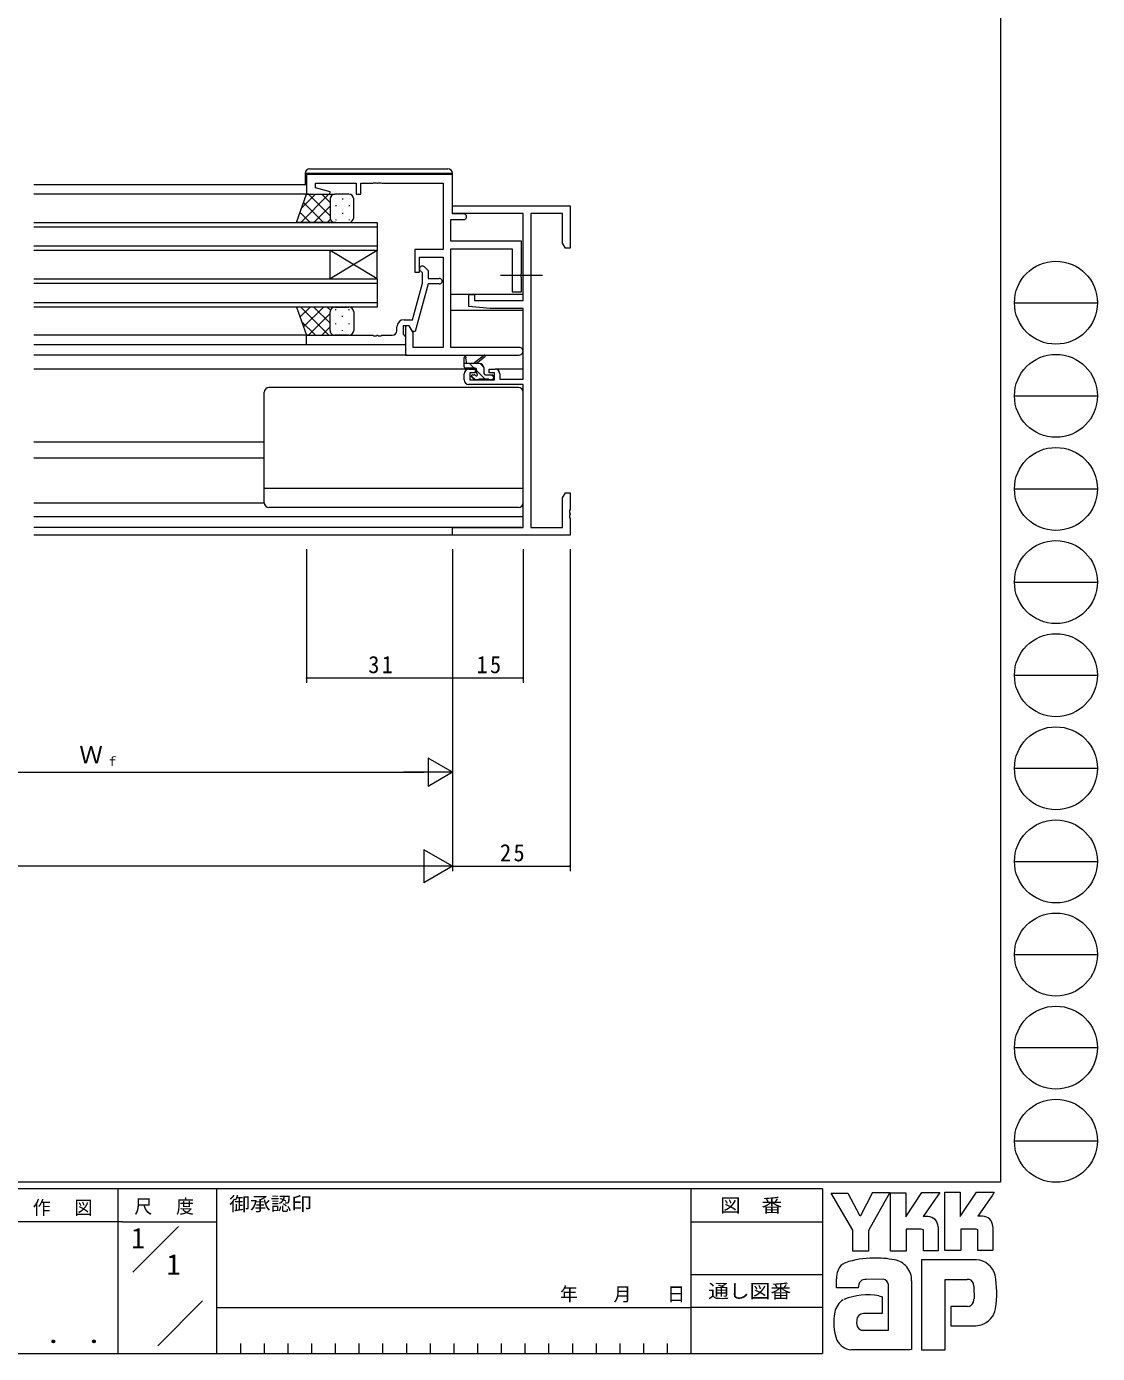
# Model space of a CAD drawing. Units: millimetres on the paper. Extents: x -420 to 373, y -297 to 267.
# Drawn here: x 145.3 to 372.9, y -297 to -14.9 of the extents above; entities that cross this region are included whole.
import ezdxf
from ezdxf.enums import TextEntityAlignment as Align

# ---------------------------------------------------------------- set-up
doc = ezdxf.new("R2010")
doc.units = ezdxf.units.MM
doc.linetypes.add('CHAIN2', pattern=[12, 9, -1, 1, -1])
for name, color, linetype, lineweight in [('0-1_YKK_ZWAK', 7, 'Continuous', 9), ('0-3_YKK_12', 2, 'Continuous', 9), ('0-4_YKK_D', 6, 'Continuous', 9), ('0-6_YKK_13', 4, 'Continuous', 9), ('0-7_YKK_11', 7, 'Continuous', 9)]:
    doc.layers.add(name, color=color, linetype=linetype, lineweight=lineweight)
doc.layers.add('0-2_USER1', color=3, linetype='Continuous')
doc.styles.add('ＭＳ ゴシック', font='')
doc.styles.get('ＭＳ ゴシック').set_extended_font_data('MS Gothic')

msp = doc.modelspace()

# ---------------------------------------------------------------- linework, layer by layer
at = {"layer": '0-1_YKK_ZWAK'}
for p, q in [((352.3, 264.4), (352.3, -260.6)), ((355.276, -73.616), (372.916, -73.616)), ((355.276, -93.412), (372.916, -93.412)), ((355.276, -113.208), (372.916, -113.208)), ((355.276, -133.004), (372.916, -133.004)), ((355.276, -152.8), (372.916, -152.8)), ((355.276, -172.596), (372.916, -172.596)), ((355.276, -192.392), (372.916, -192.392)), ((355.276, -212.188), (372.916, -212.188)), ((355.276, -231.984), (372.916, -231.984)), ((355.276, -251.78), (372.916, -251.78)), ((352.3, -260.6), (-417.7, -260.6)), ((314.5, -262), (-417.7, -262)), ((164.7, -262), (164.7, -297)), ((185.7, -262), (185.7, -297)), ((286.5, -262), (286.5, -297)), ((314.5, -262), (314.5, -297)), ((316.337, -262.906), (319.851, -262.906)), ((320.932, -270.799), (316.337, -262.906)), ((325.136, -262.798), (322.581, -267.771)), ((328.96, -275.231), (328.96, -262.825)), ((340.474, -262.717), (343.745, -262.717)), ((340.474, -275.123), (340.474, -262.717)), ((347.178, -262.717), (350.962, -262.717)), ((350.583, -263.365), (347.461, -267.825)), ((350.962, -262.717), (350.583, -263.365)), ((336.879, -267.906), (335.84, -267.906)), ((348.501, -267.825), (347.461, -267.825)), ((165.684, -268.999), (97.5, -268.999)), ((165.684, -268.999), (185.7, -268.999)), ((167.87, -279.736), (177.564, -270.043)), ((286.5, -269), (314.5, -269)), ((335.474, -270.582), (332.284, -270.582)), ((339.042, -270.069), (339.042, -275.15)), ((343.88, -270.555), (343.88, -275.123)), ((347.069, -270.555), (343.88, -270.555)), ((347.502, -270.717), (347.069, -270.555)), ((347.502, -275.096), (347.502, -270.717)), ((350.664, -270.069), (350.664, -275.096)), ((343.88, -275.123), (340.474, -275.123)), ((347.502, -275.046), (347.553, -275.096)), ((350.664, -275.096), (347.502, -275.096)), ((347.124, -277.096), (335.528, -277.096)), ((335.528, -277.096), (335.528, -296.206)), ((286.5, -280.199), (314.5, -280.199)), ((317.418, -283.07), (317.418, -281.141)), ((327.446, -281.205), (323.748, -281.275)), ((333.42, -281.583), (333.42, -296.179)), ((340.555, -281.259), (345.204, -281.259)), ((340.555, -296.206), (340.555, -281.259)), ((322.067, -283.07), (317.418, -283.07)), ((328.527, -292.071), (328.527, -282.34)), ((346.673, -282.756), (346.691, -285.391)), ((173.172, -295.345), (182.696, -285.821)), ((185.7, -287.2), (286.5, -287.2)), ((314.5, -287.199), (286.5, -287.199)), ((341.772, -286.989), (341.772, -291.125)), ((345.313, -286.989), (341.772, -286.989)), ((327.176, -288.53), (323.181, -288.535)), ((322.905, -292.071), (328.527, -292.071)), ((328.095, -292.071), (328.446, -292.071)), ((328.527, -292.07), (328.528, -292.071)), ((341.772, -291.125), (347.097, -291.125)), ((347.097, -291.125), (348.178, -290.882)), ((190.74, -294.9), (190.74, -297)), ((195.78, -294.9), (195.78, -297)), ((200.82, -294.9), (200.82, -297)), ((205.86, -294.9), (205.86, -297)), ((210.9, -294.9), (210.9, -297)), ((215.94, -294.9), (215.94, -297)), ((220.98, -294.9), (220.98, -297)), ((226.02, -294.9), (226.02, -297)), ((231.06, -294.9), (231.06, -297)), ((236.1, -294.9), (236.1, -297)), ((241.14, -294.9), (241.14, -297)), ((246.18, -294.9), (246.18, -297)), ((251.22, -294.9), (251.22, -297)), ((256.26, -294.9), (256.26, -297)), ((261.3, -294.9), (261.3, -297)), ((266.34, -294.9), (266.34, -297)), ((271.38, -294.9), (271.38, -297)), ((276.42, -294.9), (276.42, -297)), ((281.46, -294.9), (281.46, -297)), ((333.42, -296.179), (333.095, -296.233)), ((-417.7, -297), (314.5, -297)), ((322.067, -296.26), (320.58, -296.26)), ((333.095, -296.233), (322.067, -296.26))]:
    msp.add_line(p, q, dxfattribs=at)
for points in [[(319.851, -262.906), (322.364, -267.609), (322.581, -267.771)], [(325.136, -262.798), (328.762, -262.798), (324.229, -270.826)], [(328.96, -262.825), (332.176, -262.825), (332.176, -267.923), (335.555, -262.771)], [(335.555, -262.771), (339.38, -262.771), (335.84, -267.906)], [(343.745, -262.717), (343.745, -267.908), (347.178, -262.717)], [(324.229, -270.826), (324.229, -275.258), (320.932, -275.258), (320.932, -270.799)], [(332.284, -270.582), (332.284, -275.231), (328.96, -275.231)], [(339.042, -275.15), (335.906, -275.15), (335.906, -270.744), (335.474, -270.582)], [(326.473, -284.773), (327.176, -284.935), (327.176, -288.53)], [(335.528, -296.206), (339.772, -296.206), (340.555, -296.206)]]:
    msp.add_lwpolyline(points, dxfattribs=at)
for centre in [(364.096, -73.616), (364.096, -93.412), (364.096, -113.208), (364.096, -133.004), (364.096, -152.8), (364.096, -172.596), (364.096, -192.392), (364.096, -212.188), (364.096, -231.984), (364.096, -251.78)]:
    msp.add_circle(centre, 8.82, dxfattribs=at)
for centre, radius, start, end in [((336.879, -270.069), 2.163, 0.00165, 89.99603), ((348.501, -269.988), 2.163, 0.00165, 89.99603), ((320.106, -280.055), 2.444, 109.02126, 161.51263), ((325.222, -294.401), 17.68, 89.89165, 109.30847), ((325.741, -297.463), 20.748, 78.78009, 91.46938), ((329.03, -281.496), 4.449, 40.66422, 80.31693), ((328.809, -281.485), 4.612, 358.78058, 38.76563), ((346.972, -281.44), 4.341, 14.44571, 87.08746), ((322.459, -281.166), 5.037, 158.41083, 179.71774), ((324.175, -283.007), 2.109, 138.46381, 181.71359), ((323.615, -282.971), 1.701, 85.50551, 126.78038), ((326.956, -282.754), 1.625, 14.75519, 72.44994), ((345.365, -282.479), 1.229, 16.43123, 96.91661), ((330.666, -284.187), 20.86, 350.99026, 10.67624), ((324.02, -297.854), 13.309, 79.38097, 112.05824), ((343.031, -283.208), 3.673, 4.93422, 17.03551), ((320.927, -288.927), 3.908, 121.8271, 169.08475), ((345.314, -285.684), 1.306, 269.95467, 342.90144), ((343.01, -285.041), 3.697, 343.6902, 354.75362), ((347.035, -286.745), 4.291, 285.4429, 349.90448), ((327.949, -290.395), 11.082, 168.76372, 199.80078), ((324.082, -290.328), 2.369, 171.08202, 216.71922), ((323.19, -289.979), 1.445, 90.33952, 178.03638), ((323.15, -290.565), 1.526, 230.97279, 260.7549), ((320.94, -292.443), 3.823, 207.31435, 263.59464)]:
    msp.add_arc(centre, radius, start, end, dxfattribs=at)
at = {"layer": '0-3_YKK_12'}
for p, q in [((204.825, -48.533), (146.825, -48.534)), ((205.325, -50.534), (146.825, -50.534)), ((219.824, -57.534), (146.825, -57.534)), ((146.825, -61.534), (219.824, -61.534)), ((219.824, -62.534), (146.825, -62.534)), ((209.824, -68.534), (209.824, -62.534)), ((219.824, -68.534), (209.824, -62.534)), ((219.824, -62.534), (209.824, -68.534)), ((219.824, -68.534), (219.824, -62.534)), ((219.824, -69.534), (146.825, -69.534)), ((250.825, -71.834), (235.455, -71.834)), ((146.825, -73.534), (219.824, -73.534)), ((219.824, -74.534), (146.825, -74.534)), ((250.825, -75.234), (235.455, -75.234)), ((205.325, -80.534), (146.825, -80.533)), ((205.125, -82.534), (146.825, -82.534)), ((226.125, -84.734), (146.825, -84.734)), ((239.325, -87.734), (146.825, -87.734)), ((250.825, -87.734), (244.925, -87.734)), ((195.825, -103.234), (146.825, -103.234)), ((195.825, -106.634), (146.825, -106.634)), ((250.825, -119.134), (146.825, -119.134)), ((250.525, -121.404), (146.825, -121.404)), ((236.125, -123.034), (146.825, -123.034))]:
    msp.add_line(p, q, dxfattribs=at)
for points in [[(146.825, -56.534), (219.824, -56.534), (219.824, -62.534)], [(146.825, -68.534), (219.824, -68.534), (219.824, -74.534)]]:
    msp.add_lwpolyline(points, dxfattribs=at)
at = {"layer": '0-4_YKK_D'}
for p, q in [((204.825, -126.034), (204.825, -154.434)), ((235.825, -126.034), (235.825, -154.434)), ((235.825, -126.034), (235.825, -194.434)), ((235.825, -126.034), (235.825, -154.434)), ((250.825, -126.034), (250.825, -154.434)), ((260.825, -126.034), (260.825, -194.434)), ((235.825, -136.434), (235.825, -174.434)), ((235.825, -136.434), (235.825, -194.434)), ((235.825, -153.434), (204.825, -153.434)), ((250.825, -153.434), (235.825, -153.434)), ((235.825, -173.434), (230.629, -170.434)), ((230.629, -170.434), (230.629, -176.434)), ((91.825, -173.434), (229.825, -173.434)), ((235.825, -173.434), (225.433, -173.434)), ((235.825, -173.434), (230.629, -176.434)), ((235.825, -193.434), (229.763, -189.934)), ((229.763, -189.934), (229.763, -196.934)), ((228.825, -193.434), (-97.175, -193.434)), ((235.825, -193.434), (223.701, -193.434)), ((235.825, -193.434), (229.763, -196.934)), ((235.825, -193.434), (260.825, -193.434))]:
    msp.add_line(p, q, dxfattribs=at)
for centre, start, end in [((204.825, -153.434), 0, 180), ((204.825, -153.434), 180, 0), ((235.825, -153.434), 0, 180), ((235.825, -153.434), 0, 180), ((235.825, -153.434), 180, 0), ((235.825, -153.434), 180, 0), ((250.825, -153.434), 0, 180), ((250.825, -153.434), 180, 0), ((260.825, -193.434), 0, 180), ((260.825, -193.434), 180, 0)]:
    msp.add_arc(centre, 0.106, start, end, dxfattribs=at)
at = {"layer": '0-6_YKK_13'}
for p, q in [((205.525, -45.134), (234.825, -45.134)), ((204.525, -46.134), (204.525, -48.533)), ((209.557, -50.534), (203.557, -56.534)), ((206.728, -50.534), (203.768, -53.495)), ((209.825, -55.154), (205.205, -50.534)), ((209.825, -52.326), (208.033, -50.534)), ((213.825, -50.534), (210.825, -50.534)), ((208.376, -56.534), (204.181, -52.338)), ((209.825, -53.094), (206.385, -56.534)), ((209.825, -51.534), (209.825, -55.134)), ((209.825, -51.934), (209.825, -55.534)), ((211.047, -52.869), (211.047, -53.069)), ((212.462, -51.454), (212.462, -51.654)), ((213.877, -52.869), (213.877, -53.069)), ((214.825, -55.534), (214.825, -51.534)), ((205.548, -56.534), (203.436, -54.422)), ((209.882, -55.866), (209.214, -56.534)), ((211.047, -55.899), (211.047, -56.099)), ((212.462, -54.484), (212.462, -54.684)), ((213.877, -55.899), (213.877, -56.099)), ((210.825, -56.534), (213.825, -56.534)), ((205.548, -74.536), (203.436, -76.647)), ((209.557, -80.536), (203.557, -74.536)), ((208.376, -74.536), (204.181, -78.731)), ((209.825, -75.915), (205.205, -80.536)), ((209.825, -77.975), (206.385, -74.536)), ((209.882, -75.204), (209.214, -74.536)), ((209.825, -79.136), (209.825, -75.536)), ((209.825, -79.536), (209.825, -75.936)), ((210.825, -74.536), (213.825, -74.536)), ((211.047, -75.171), (211.047, -74.971)), ((213.877, -75.171), (213.877, -74.971)), ((214.825, -75.536), (214.825, -79.536)), ((206.728, -80.536), (203.768, -77.575)), ((209.825, -78.744), (208.033, -80.536)), ((211.047, -78.201), (211.047, -78.001)), ((212.462, -76.586), (212.462, -76.386)), ((213.877, -78.201), (213.877, -78.001)), ((213.825, -80.536), (210.825, -80.536)), ((212.462, -79.616), (212.462, -79.416)), ((238.325, -87.234), (238.325, -85.235)), ((241.525, -86.534), (238.325, -86.534)), ((238.625, -85.408), (238.824, -86.534)), ((240.443, -87.534), (239.443, -86.534)), ((240.225, -86.534), (242.443, -84.851)), ((240.825, -86.534), (242.644, -85.133)), ((242.509, -87.354), (241.705, -86.55)), ((240.625, -87.534), (238.625, -87.534)), ((240.698, -90.034), (239.832, -89.168)), ((240.413, -89.946), (239.913, -89.446)), ((240.125, -88.934), (240.464, -88.934)), ((241.225, -90.034), (240.625, -90.034)), ((240.925, -88.473), (240.925, -87.834)), ((242.743, -89.834), (240.925, -88.016)), ((243.525, -89.834), (241.425, -89.834)), ((242.525, -88.634), (242.525, -87.534)), ((242.825, -88.934), (244.225, -88.934)), ((244.225, -90.034), (243.725, -90.034)), ((244.525, -89.371), (244.088, -88.934)), ((244.525, -89.234), (244.525, -89.734)), ((195.825, -116.134), (195.825, -92.634)), ((249.825, -91.634), (196.825, -91.634)), ((250.825, -116.134), (250.825, -92.634)), ((250.825, -113.094), (195.825, -113.094)), ((146.825, -116.134), (195.825, -116.134)), ((249.825, -117.134), (196.825, -117.134))]:
    msp.add_line(p, q, dxfattribs=at)
at = {"layer": '0-6_YKK_13', "linetype": 'CHAIN2'}
msp.add_line((254.955, -67.834), (246.025, -67.834), dxfattribs=at)
at = {"layer": '0-6_YKK_13'}
for points in [[(235.325, -46.134), (205.025, -46.134), (204.525, -46.134)], [(235.825, -46.834), (235.825, -46.134), (235.325, -46.134)], [(211.047, -56.534), (202.682, -56.534), (204.825, -50.534), (210.825, -50.534)], [(211.047, -74.536), (202.682, -74.536), (204.825, -80.536), (210.825, -80.536)]]:
    msp.add_lwpolyline(points, dxfattribs=at)
for centre, radius, start, end in [((205.525, -46.134), 1, 90, 180), ((234.825, -46.134), 1, 0, 90), ((210.825, -51.534), 1, 89.99998, 179.99998), ((210.825, -51.534), 1, 89.99998, 179.99998), ((213.825, -51.534), 1, 359.99998, 89.99998), ((210.825, -55.534), 1, 179.99998, 269.99998), ((210.825, -55.534), 1, 179.99998, 269.99998), ((213.825, -55.534), 1, 269.99998, 359.99998), ((210.825, -75.536), 1, 89.99998, 179.99998), ((210.825, -75.536), 1, 89.99998, 179.99998), ((213.825, -75.536), 1, 359.99998, 89.99998), ((210.825, -79.536), 1, 179.99998, 269.99998), ((210.825, -79.536), 1, 179.99998, 269.99998), ((213.825, -79.536), 1, 269.99998, 359.99998), ((238.525, -85.235), 0.2, 300, 180), ((238.625, -87.234), 0.3, 180, 270), ((241.525, -87.534), 1, 0, 90), ((242.625, -84.934), 0.2, 275.58287, 155.58287), ((240.125, -89.234), 0.3, 90, 225), ((240.625, -89.734), 0.3, 225, 270), ((240.464, -89.234), 0.3, 33.05573, 90), ((240.625, -87.834), 0.3, 0, 90), ((240.925, -88.934), 0.25, 213.05573, 56.94426), ((241.225, -88.473), 0.3, 180, 236.94426), ((241.225, -89.834), 0.2, 270, 0), ((242.825, -88.634), 0.3, 180, 270), ((243.725, -89.834), 0.2, 180, 270), ((244.225, -89.234), 0.3, 0, 90), ((244.225, -89.734), 0.3, 270, 0), ((196.825, -92.634), 1, 90, 180), ((249.825, -92.634), 1, 0, 90), ((196.825, -116.134), 1, 180, 270), ((249.825, -116.134), 1, 270, 0)]:
    msp.add_arc(centre, radius, start, end, dxfattribs=at)
at = {"layer": '0-7_YKK_11'}
for p, q in [((224.025, -79.534), (224.025, -78.734)), ((238.325, -90.034), (238.325, -88.734))]:
    msp.add_line(p, q, dxfattribs=at)
for points in [[(235.825, -46.334), (204.825, -46.334), (204.825, -50.534), (209.786, -50.534), (209.854, -50.012), (206.725, -49.173), (206.725, -48.234), (215.325, -48.234), (215.325, -50.534), (216.325, -50.534), (216.325, -48.234), (218.867, -48.234), (219.05, -48.114), (219.6, -48.114), (219.783, -48.234), (219.867, -48.234), (220.05, -48.114), (220.6, -48.114), (220.783, -48.234), (233.825, -48.234), (233.825, -62.334), (227.825, -62.334), (227.825, -67.134), (228.825, -67.134), (228.825, -63.964), (233.825, -63.964), (233.825, -83.104), (227.455, -83.104), (227.455, -79.971), (226.625, -78.534), (225.825, -78.534), (225.825, -84.734), (250.01, -84.734)], [(238.225, -54.734), (235.825, -54.734), (235.825, -46.334)], [(245.925, -88.734), (245.925, -89.834), (250.825, -89.834), (250.825, -74.834), (243.825, -74.834), (239.325, -74.44), (239.325, -71.834), (240.525, -71.834), (240.525, -73.134), (250.825, -73.134), (250.825, -54.664), (235.825, -54.664), (235.825, -53.034), (260.825, -53.034), (260.825, -62.034), (259.825, -62.034), (259.195, -60.943), (259.195, -54.664), (252.455, -54.664)], [(250.01, -83.104), (235.455, -83.104), (235.455, -62.164), (248.525, -62.164), (248.525, -71.334), (250.525, -71.334), (250.525, -68.292), (250.405, -68.109), (250.405, -67.559), (250.525, -67.376), (250.525, -60.534), (235.455, -60.534), (235.455, -55.934), (238.225, -55.934)], [(252.455, -54.664), (252.455, -121.404), (259.195, -121.404), (259.195, -115.125), (259.825, -114.034), (260.825, -114.034), (260.825, -117.576), (260.705, -117.759), (260.705, -118.309), (260.825, -118.492), (260.825, -118.576), (260.705, -118.759), (260.705, -119.309), (260.825, -119.492), (260.825, -123.034), (235.825, -123.034), (235.825, -121.404), (250.825, -121.404), (250.825, -91.034), (239.325, -91.034)], [(225.525, -77.234), (227.345, -77.234), (229.425, -69.473), (229.425, -67.282), (229.001, -66.858)], [(229.849, -66.01), (230.625, -66.785), (230.625, -68.434), (233.025, -68.434)], [(233.025, -69.634), (230.624, -69.634), (227.918, -79.734), (227.318, -79.734), (226.625, -78.534), (225.325, -78.534), (225.325, -80.334), (225.525, -80.534), (225.825, -80.834), (225.825, -82.534)], [(225.825, -82.534), (204.825, -82.534), (204.825, -80.534), (218.867, -80.534), (219.05, -80.654), (219.6, -80.654), (219.783, -80.534), (219.867, -80.534), (220.05, -80.654), (220.6, -80.654), (220.783, -80.534), (223.025, -80.534)], [(239.325, -87.734), (240.625, -87.734), (240.625, -88.534), (239.525, -88.534), (239.525, -90.034), (244.725, -90.034), (244.725, -88.534), (243.625, -88.534), (243.625, -87.734), (244.925, -87.734)]]:
    msp.add_lwpolyline(points, dxfattribs=at)
for centre, radius, start, end in [((238.225, -55.334), 0.6, 269.99998, 90), ((229.425, -66.434), 0.6, 44.99998, 225), ((233.025, -69.034), 0.6, 269.99998, 90), ((225.525, -78.734), 1.5, 90, 179.99998), ((223.025, -79.534), 1, 270, 359.99998), ((250.01, -83.919), 0.815, 269.99998, 90), ((239.325, -88.734), 1, 90, 179.99998), ((239.325, -90.034), 1, 180, 269.99998), ((244.925, -88.734), 1, 0, 89.99998)]:
    msp.add_arc(centre, radius, start, end, dxfattribs=at)

# ---------------------------------------------------------------- texts
at = {"layer": '0-1_YKK_ZWAK', "style": 'ＭＳ ゴシック', "width": 1.1}
for s, p in [('御承認印', (188.367, -267.533)), ('図\u3000番', (292.698, -267.862)), ('通し図番', (290.179, -286.085))]:
    msp.add_text(s, height=2.933, dxfattribs=at).set_placement(p, align=Align.BOTTOM_LEFT)
at = {"layer": '0-1_YKK_ZWAK', "color": 3, "style": 'ＭＳ ゴシック', "width": 1.15}
msp.add_text(' ． ．', height=3.666, dxfattribs=at).set_placement((146.755, -295.946), align=Align.BOTTOM_LEFT)
at = {"layer": '0-1_YKK_ZWAK', "char_height": 2.933, "attachment_point": 7, "style": 'ＭＳ ゴシック'}
for s, insert in [('\\T1.17;\\W0.95;作\\~\\~図', (146.62, -267.762)), ('\\T1.17;\\W0.95;尺\\~\\~度', (168.212, -267.537)), ('\\T1.2;\\W0.95;年\\~\\~\\~月\\~\\~\\~日', (258.676, -286.169))]:
    msp.add_mtext(s, dxfattribs=dict(at, insert=insert))
at = {"layer": '0-2_USER1', "style": 'ＭＳ ゴシック'}
for p in [(167.5, -275.999), (175.033, -281.599)]:
    msp.add_text('1', height=4.399, dxfattribs=at).set_placement(p, align=Align.BOTTOM_LEFT)
at = {"layer": '0-4_YKK_D', "color": 3, "style": 'ＭＳ ゴシック'}
msp.add_text('Ｗ', height=3.666, dxfattribs=at).set_placement((156.505, -172.634), align=Align.BOTTOM_LEFT)
at = {"layer": '0-4_YKK_D', "color": 4, "style": 'ＭＳ ゴシック'}
msp.add_text('ｆ', height=1.833, dxfattribs=at).set_placement((162.265, -172.634), align=Align.BOTTOM_LEFT)
at = {"layer": '0-4_YKK_D', "color": 3, "char_height": 3.666, "attachment_point": 7, "style": 'ＭＳ ゴシック'}
for s, insert in [('\\T1.21;\\W0.95;31', (217.925, -152.434)), ('\\T1.21;\\W0.95;15', (240.925, -152.434)), ('\\T1.21;\\W0.95;25', (245.925, -192.434))]:
    msp.add_mtext(s, dxfattribs=dict(at, insert=insert))

doc.saveas('drawing.dxf')
